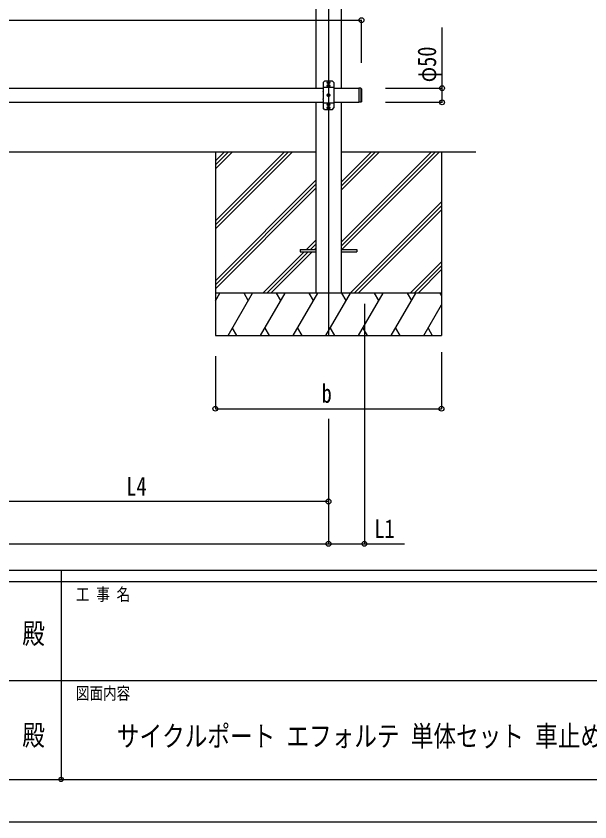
# Model space of a CAD drawing. Units: millimetres, scale not verified. Extents: x -8410 to 8410, y -5940 to 5940.
# Drawn here: x -169 to 1861, y -5940 to -3089 of the extents above; entities that cross this region are included whole.
import ezdxf
from ezdxf.enums import TextEntityAlignment as Align

# ---------------------------------------------------------------- set-up
doc = ezdxf.new("R2010")
doc.units = ezdxf.units.MM
doc.header["$LTSCALE"] = 30
doc.header["$PDMODE"] = 32
doc.header["$PDSIZE"] = 15
for name, color, linetype in [('0-2_USER1', 3, 'Continuous'), ('0-3_YKK_12', 2, 'Continuous'), ('0-4_YKK_13', 4, 'Continuous'), ('0-5_YKK_A1', 4, 'Continuous'), ('0-6_YKK_D', 6, 'Continuous'), ('0-7_YKK_ZWAK', 7, 'Continuous')]:
    doc.layers.add(name, color=color, linetype=linetype)
doc.styles.add('ＭＳ ゴシック', font='')
doc.styles.get('ＭＳ ゴシック').set_extended_font_data('MS Gothic')

msp = doc.modelspace()

# ---------------------------------------------------------------- linework, layer by layer
at = {"layer": '0-3_YKK_12'}
for p, q in [((936.08, -1044.2), (936.08, -4218.61)), ((941.82, -3324.11), (930.35, -3324.11)), ((941.82, -3335.11), (930.35, -3335.11)), ((936.08, -3329.84), (936.08, -3318.37)), ((936.08, -3340.84), (936.08, -3329.37)), ((936.08, -3374.34), (936.08, -3362.87)), ((941.82, -3368.61), (930.35, -3368.61)), ((941.82, -3402.11), (930.35, -3402.11)), ((941.82, -3413.11), (930.35, -3413.11)), ((936.08, -3407.84), (936.08, -3396.37)), ((936.08, -3418.84), (936.08, -3407.37))]:
    msp.add_line(p, q, dxfattribs=at)
at = {"layer": '0-4_YKK_13'}
for p, q in [((922.08, -3318.61), (917.08, -3323.61)), ((917.08, -3323.61), (917.08, -3353.89)), ((935.37, -3318.61), (922.08, -3318.61)), ((933.71, -3323.51), (934.75, -3323.5)), ((933.71, -3324.7), (934.75, -3324.72)), ((933.71, -3334.51), (934.75, -3334.5)), ((933.71, -3335.7), (934.75, -3335.72)), ((934.75, -3323.5), (935.36, -3323.38)), ((934.75, -3324.72), (935.36, -3324.84)), ((934.75, -3334.5), (935.36, -3334.38)), ((934.75, -3335.72), (935.36, -3335.84)), ((935.47, -3322.77), (935.36, -3323.38)), ((935.47, -3325.44), (935.36, -3324.84)), ((935.47, -3333.77), (935.36, -3334.38)), ((935.47, -3336.44), (935.36, -3335.84)), ((935.49, -3321.73), (935.47, -3322.77)), ((935.49, -3326.48), (935.47, -3325.44)), ((935.49, -3332.73), (935.47, -3333.77)), ((936.68, -3321.73), (936.7, -3322.77)), ((936.68, -3326.48), (936.7, -3325.44)), ((936.68, -3332.73), (936.7, -3333.77)), ((936.7, -3322.77), (936.81, -3323.38)), ((936.7, -3325.44), (936.81, -3324.84)), ((936.7, -3333.77), (936.81, -3334.38)), ((936.7, -3336.44), (936.81, -3335.84)), ((950.08, -3318.61), (936.8, -3318.61)), ((937.42, -3323.5), (936.81, -3323.38)), ((937.42, -3324.72), (936.81, -3324.84)), ((937.42, -3334.5), (936.81, -3334.38)), ((937.42, -3335.72), (936.81, -3335.84)), ((938.46, -3323.51), (937.42, -3323.5)), ((938.46, -3324.7), (937.42, -3324.72)), ((938.46, -3334.51), (937.42, -3334.5)), ((938.46, -3335.7), (937.42, -3335.72)), ((950.08, -3318.61), (955.08, -3323.61)), ((955.08, -3323.61), (955.08, -3353.89)), ((955.08, -3341.01), (917.08, -3341.01)), ((917.08, -3355.32), (917.08, -3381.89)), ((935.49, -3337.48), (935.47, -3336.44)), ((936.68, -3337.48), (936.7, -3336.44)), ((955.08, -3355.32), (955.08, -3381.89)), ((1043.08, -3343.61), (1043.08, -3393.61)), ((1051.08, -3343.61), (1051.08, -3393.61)), ((1053.08, -3345.61), (1053.08, -3391.61)), ((917.08, -3383.32), (917.08, -3413.61)), ((933.71, -3368.01), (934.75, -3368)), ((933.71, -3369.2), (934.75, -3369.22)), ((934.75, -3368), (935.36, -3367.88)), ((934.75, -3369.22), (935.36, -3369.34)), ((935.47, -3367.27), (935.36, -3367.88)), ((935.47, -3369.94), (935.36, -3369.34)), ((935.49, -3366.23), (935.47, -3367.27)), ((935.49, -3370.98), (935.47, -3369.94)), ((936.68, -3366.23), (936.7, -3367.27)), ((936.68, -3370.98), (936.7, -3369.94)), ((936.7, -3367.27), (936.81, -3367.88)), ((936.7, -3369.94), (936.81, -3369.34)), ((937.42, -3368), (936.81, -3367.88)), ((937.42, -3369.22), (936.81, -3369.34)), ((938.46, -3368.01), (937.42, -3368)), ((938.46, -3369.2), (937.42, -3369.22)), ((955.08, -3383.32), (955.08, -3413.61)), ((1053.08, -3391.61), (1051.08, -3393.61)), ((955.08, -3396.21), (917.08, -3396.21)), ((922.08, -3418.61), (917.08, -3413.61)), ((922.08, -3418.61), (935.37, -3418.61)), ((933.71, -3401.51), (934.75, -3401.5)), ((933.71, -3402.7), (934.75, -3402.72)), ((933.71, -3412.51), (934.75, -3412.5)), ((933.71, -3413.7), (934.75, -3413.72)), ((934.75, -3401.5), (935.36, -3401.38)), ((934.75, -3402.72), (935.36, -3402.84)), ((934.75, -3412.5), (935.36, -3412.38)), ((934.75, -3413.72), (935.36, -3413.84)), ((935.47, -3400.77), (935.36, -3401.38)), ((935.47, -3403.44), (935.36, -3402.84)), ((935.47, -3411.77), (935.36, -3412.38)), ((935.47, -3414.44), (935.36, -3413.84)), ((935.49, -3399.73), (935.47, -3400.77)), ((935.49, -3404.48), (935.47, -3403.44)), ((935.49, -3410.73), (935.47, -3411.77)), ((935.49, -3415.48), (935.47, -3414.44)), ((936.68, -3399.73), (936.7, -3400.77)), ((936.68, -3404.48), (936.7, -3403.44)), ((936.68, -3410.73), (936.7, -3411.77)), ((936.68, -3415.48), (936.7, -3414.44)), ((936.7, -3400.77), (936.81, -3401.38)), ((936.7, -3403.44), (936.81, -3402.84)), ((936.7, -3411.77), (936.81, -3412.38)), ((936.7, -3414.44), (936.81, -3413.84)), ((936.8, -3418.61), (950.08, -3418.61)), ((937.42, -3401.5), (936.81, -3401.38)), ((937.42, -3402.72), (936.81, -3402.84)), ((937.42, -3412.5), (936.81, -3412.38)), ((937.42, -3413.72), (936.81, -3413.84)), ((938.46, -3401.51), (937.42, -3401.5)), ((938.46, -3402.7), (937.42, -3402.72)), ((938.46, -3412.51), (937.42, -3412.5)), ((938.46, -3413.7), (937.42, -3413.72)), ((950.08, -3418.61), (955.08, -3413.61)), ((1051.08, -3393.61), (1043.08, -3393.61)), ((836.08, -3914.11), (836.08, -3923.11)), ((836.08, -3914.11), (890.88, -3914.11)), ((836.08, -3923.11), (890.88, -3923.11)), ((981.28, -3914.11), (1036.08, -3914.11)), ((981.28, -3923.11), (1036.08, -3923.11)), ((1036.08, -3914.11), (1036.08, -3923.11))]:
    msp.add_line(p, q, dxfattribs=at)
msp.add_lwpolyline([(1053.08, -3345.61), (1051.08, -3343.61), (1043.08, -3343.61)], dxfattribs=at)
for centre in [(936.08, -3324.11), (936.08, -3335.11), (936.08, -3368.61), (936.08, -3402.11), (936.08, -3413.11)]:
    msp.add_circle(centre, 4.74, dxfattribs=at)
for centre, radius, start, end in [((936.08, -3324.11), 2.45, 165.9892, 194.0108), ((936.08, -3335.11), 2.45, 165.9892, 194.0108), ((936.08, -3317.91), 1, 224.427, 315.573), ((936.08, -3324.11), 2.45, 75.9892, 104.0108), ((936.08, -3324.11), 2.45, 255.9892, 284.0108), ((936.08, -3335.11), 2.45, 75.9892, 104.0108), ((936.08, -3324.11), 2.45, 345.9892, 14.0108), ((936.08, -3335.11), 2.45, 345.9892, 14.0108), ((916.38, -3354.61), 1, 314.427, 45.573), ((936.08, -3335.11), 2.45, 255.9892, 284.0108), ((955.78, -3354.61), 1, 134.427, 225.573), ((916.38, -3382.61), 1, 314.427, 45.573), ((936.08, -3368.61), 2.45, 165.9892, 194.0108), ((936.08, -3368.61), 2.45, 75.9892, 104.0108), ((936.08, -3368.61), 2.45, 255.9892, 284.0108), ((936.08, -3368.61), 2.45, 345.9892, 14.0108), ((955.78, -3382.61), 1, 134.427, 225.573), ((936.08, -3402.11), 2.45, 165.9892, 194.0108), ((936.08, -3413.11), 2.45, 165.9892, 194.0108), ((936.08, -3417.91), 1, 224.427, 315.573), ((936.08, -3402.11), 2.45, 75.9892, 104.0108), ((936.08, -3402.11), 2.45, 255.9892, 284.0108), ((936.08, -3413.11), 2.45, 75.9892, 104.0108), ((936.08, -3413.11), 2.45, 255.9892, 284.0108), ((936.08, -3402.11), 2.45, 345.9892, 14.0108), ((936.08, -3413.11), 2.45, 345.9892, 14.0108)]:
    msp.add_arc(centre, radius, start, end, dxfattribs=at)
at = {"layer": '0-5_YKK_A1'}
for p, q in [((890.88, -1439.61), (890.88, -3343.61)), ((981.28, -1439.61), (981.28, -3343.61)), ((-369.91, -3343.61), (917.08, -3343.61)), ((955.08, -3343.61), (1043.08, -3343.61)), ((1043.08, -3343.61), (1043.08, -3393.61)), ((-369.91, -3393.61), (917.08, -3393.61)), ((890.88, -3393.61), (890.88, -4068.6)), ((955.08, -3393.61), (1043.08, -3393.61)), ((981.28, -3393.61), (981.28, -4068.6)), ((-1668.72, -3568.61), (890.88, -3568.61)), ((535.88, -3568.61), (535.88, -4218.6)), ((535.88, -3812.78), (780.06, -3568.61)), ((535.88, -3826.92), (794.21, -3568.61)), ((535.88, -3841.07), (808.35, -3568.61)), ((535.88, -3628.94), (596.22, -3568.61)), ((535.88, -3614.79), (582.07, -3568.61)), ((535.88, -3600.65), (567.93, -3568.61)), ((981.08, -3888.08), (1300.56, -3568.61)), ((981.08, -3902.22), (1314.71, -3568.61)), ((981.08, -3704.24), (1116.72, -3568.61)), ((981.08, -3690.09), (1102.57, -3568.61)), ((981.08, -3675.95), (1088.43, -3568.61)), ((981.28, -3568.61), (1457.12, -3568.61)), ((983.35, -3914.11), (1328.85, -3568.61)), ((1335.88, -3568.61), (1335.88, -4218.6)), ((535.88, -4024.91), (890.68, -3670.12)), ((535.88, -4039.06), (890.68, -3684.26)), ((535.88, -4053.2), (890.68, -3698.4)), ((1012.69, -4068.6), (1335.88, -3745.42)), ((1026.84, -4068.6), (1335.88, -3759.56)), ((1040.98, -4068.6), (1335.88, -3773.7)), ((858.83, -3914.11), (890.68, -3882.25)), ((872.97, -3914.11), (890.68, -3896.39)), ((704.33, -4068.6), (849.83, -3923.11)), ((718.47, -4068.6), (863.97, -3923.11)), ((732.61, -4068.6), (878.11, -3923.11)), ((887.11, -3914.11), (890.68, -3910.53)), ((1224.83, -4068.6), (1335.88, -3957.55)), ((1238.97, -4068.6), (1335.88, -3971.69)), ((1253.11, -4068.6), (1335.88, -3985.83)), ((1335.88, -4068.6), (535.88, -4068.6)), ((535.88, -4096.11), (551.76, -4068.6)), ((580.63, -4218.6), (667.23, -4068.6)), ((652.23, -4094.59), (637.23, -4068.6)), ((696.1, -4218.6), (782.7, -4068.6)), ((767.7, -4094.59), (752.7, -4068.6)), ((811.57, -4218.6), (898.17, -4068.6)), ((883.17, -4094.59), (868.17, -4068.6)), ((927.04, -4218.6), (1013.64, -4068.6)), ((998.64, -4094.59), (983.64, -4068.6)), ((1042.51, -4218.6), (1129.11, -4068.6)), ((1114.11, -4094.59), (1099.11, -4068.6)), ((1157.98, -4218.6), (1244.58, -4068.6)), ((1214.58, -4068.6), (1229.58, -4094.59)), ((1330.05, -4068.6), (1335.88, -4078.7)), ((1273.45, -4218.6), (1335.88, -4110.47)), ((535.88, -4218.6), (1335.88, -4218.6)), ((595.63, -4192.63), (610.63, -4218.6)), ((711.1, -4192.63), (726.1, -4218.6)), ((826.57, -4192.62), (841.57, -4218.6)), ((942.04, -4192.62), (957.04, -4218.6)), ((1057.51, -4192.62), (1072.51, -4218.6)), ((1172.98, -4192.63), (1187.98, -4218.6)), ((1288.45, -4192.63), (1303.45, -4218.6))]:
    msp.add_line(p, q, dxfattribs=at)
at = {"layer": '0-6_YKK_D'}
for p, q in [((-1830.92, -3102.85), (1053.08, -3102.85)), ((1053.08, -3253.85), (1053.08, -3101.85)), ((1138.09, -3343.61), (1339.09, -3343.61)), ((1138.09, -3393.61), (1339.09, -3393.61)), ((1063.09, -4106.2), (1063.09, -4957.2)), ((535.88, -4292.14), (535.88, -4478.85)), ((1335.88, -4277.93), (1335.88, -4478.85)), ((535.88, -4477.85), (1335.88, -4477.85)), ((936.08, -4516.1), (936.08, -4957.2)), ((936.09, -4514.04), (936.09, -4807.2)), ((936.08, -4666.1), (936.08, -4957.2)), ((936.09, -4806.2), (-388.91, -4806.2)), ((-1713.92, -4956.2), (936.08, -4956.2))]:
    msp.add_line(p, q, dxfattribs=at)
for points in [[(1338.09, -3393.61), (1338.09, -3343.61), (1338.09, -3129.41)], [(936.08, -4956.2), (1063.09, -4956.2), (1205.29, -4956.2)]]:
    msp.add_lwpolyline(points, dxfattribs=at)
for centre in [(1053.08, -3102.85), (1338.09, -3343.61), (1338.09, -3393.61), (535.88, -4477.85), (1335.88, -4477.85), (936.09, -4806.2), (936.08, -4956.2), (936.08, -4956.2), (1063.09, -4956.2)]:
    msp.add_circle(centre, 8.5, dxfattribs=at)
at = {"layer": '0-7_YKK_ZWAK'}
for p, q in [((7790.04, -5050), (-7809.96, -5050)), ((-9.96, -5050), (-9.96, -5790)), ((-9.96, -5090), (-2609.96, -5090)), ((2590.04, -5090), (-9.96, -5090)), ((-2594.96, -5440), (-9.96, -5440)), ((-9.96, -5440), (2590.04, -5440)), ((-2609.96, -5790), (-9.96, -5790)), ((-9.96, -5790), (2590.04, -5790))]:
    msp.add_line(p, q, dxfattribs=at)
msp.add_lwpolyline([(-8410, -5940), (8410, -5940), (8410, 5940), (-8410, 5940)], close=True, dxfattribs=at)
msp.add_point((-9.96, -5790), dxfattribs=at)

# ---------------------------------------------------------------- texts
at = {"layer": '0-2_USER1', "style": 'ＭＳ ゴシック', "width": 0.8}
msp.add_text('サイクルポート エフォルテ 単体セット 車止めバー', height=73.31, dxfattribs=at).set_placement((187.66, -5695.08), align=Align.BOTTOM_LEFT)
at = {"layer": '0-6_YKK_D', "style": 'ＭＳ ゴシック', "width": 0.8}
msp.add_text('φ50', height=65.98, rotation=90, dxfattribs=at).set_placement((1336.79, -3322.71), align=Align.BOTTOM_LEFT)
for s, p in [('b', (911.88, -4476.55)), ('L4', (220.79, -4804.86)), ('L1', (1098.39, -4954.9))]:
    msp.add_text(s, height=65.98, dxfattribs=at).set_placement(p, align=Align.BOTTOM_LEFT)
at = {"layer": '0-7_YKK_ZWAK', "style": 'ＭＳ ゴシック', "width": 0.8}
for s, height, p in [('工 事 名', 43.99, (42.54, -5170)), ('殿', 73.31, (-147.33, -5331.67)), ('図面内容', 43.99, (42.54, -5520)), ('殿', 73.31, (-147.33, -5691.67))]:
    msp.add_text(s, height=height, dxfattribs=at).set_placement(p, align=Align.BOTTOM_LEFT)

doc.saveas('drawing.dxf')
